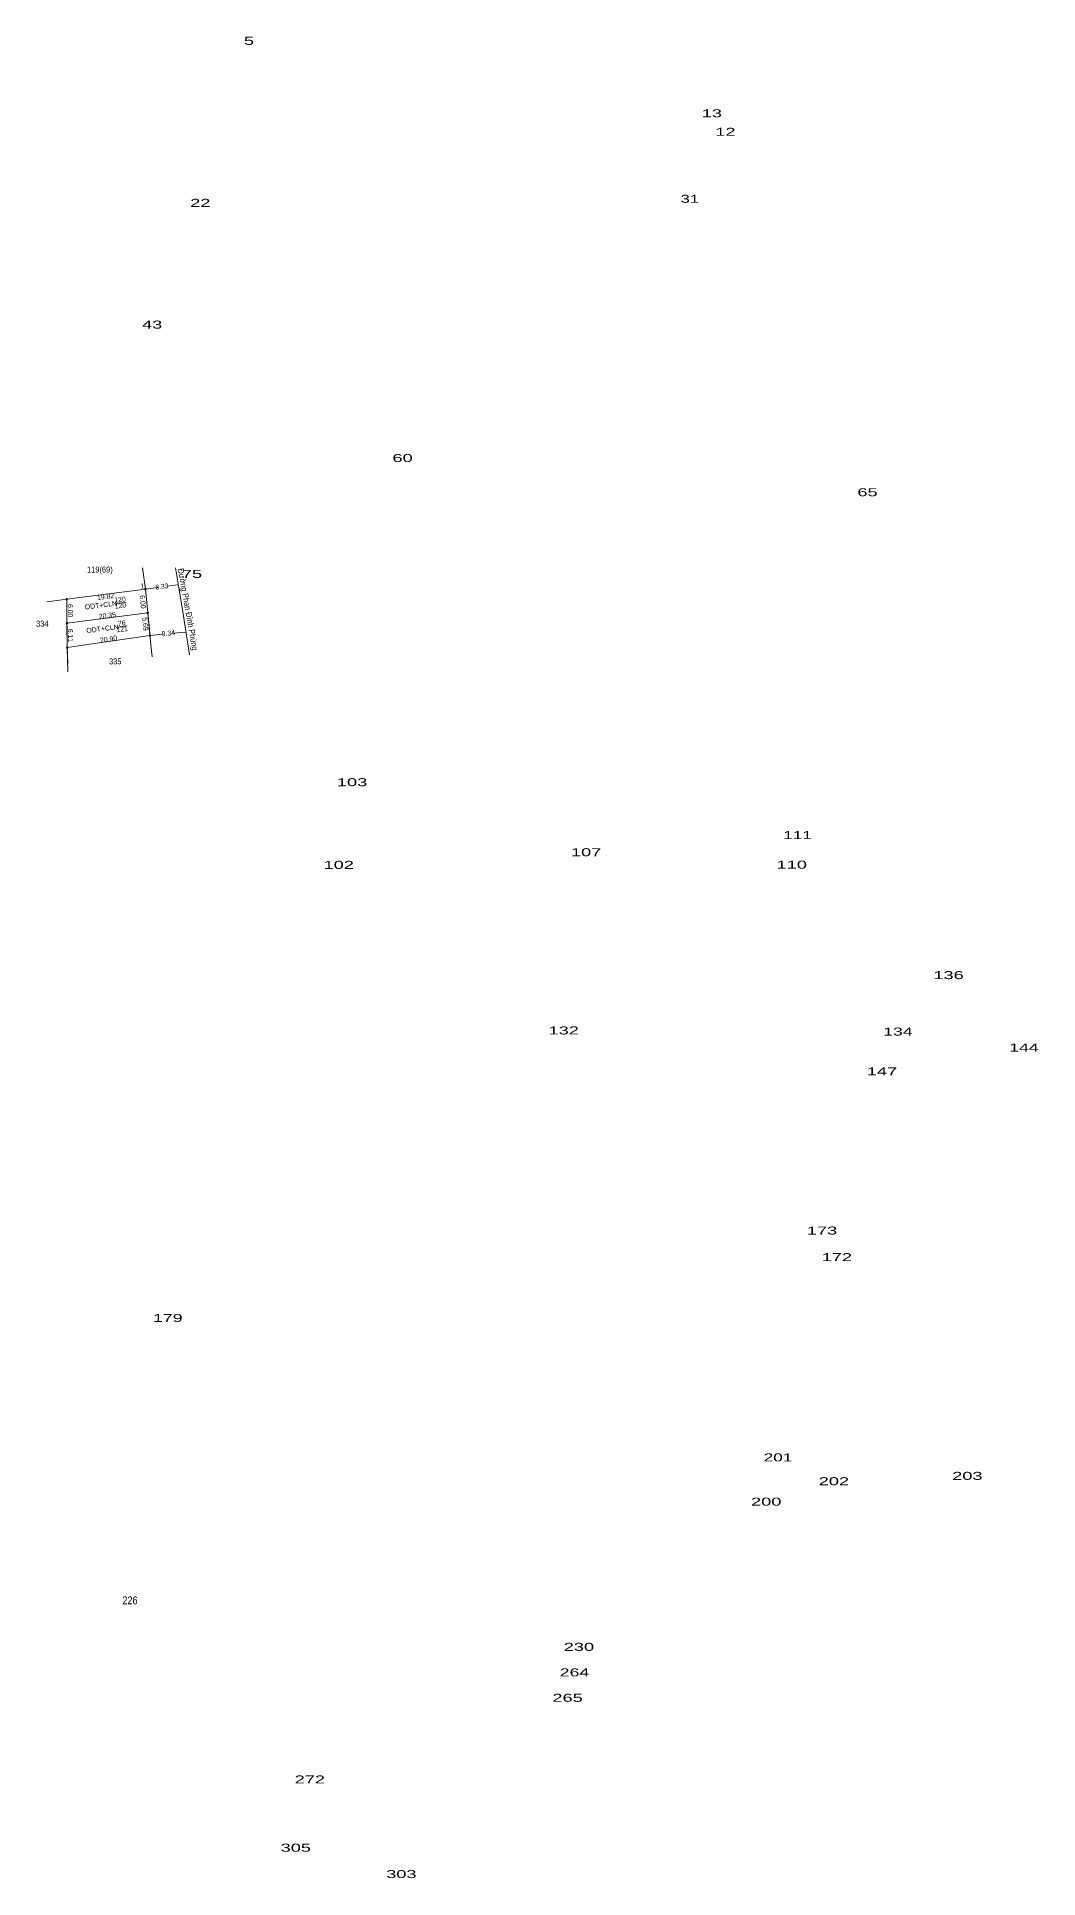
# Model space of a CAD drawing. Header units: metres. Extents: x 551661 to 552238, y 1839526 to 1839986.
# Drawn here: x 551988.1 to 552238.4, y 1839526 to 1839986.2 of the extents above; entities that cross this region are included whole.
import ezdxf
from ezdxf.enums import TextEntityAlignment as Align

# ---------------------------------------------------------------- set-up
doc = ezdxf.new("R2010")
doc.units = ezdxf.units.M
doc.header["$LTSCALE"] = 0.5
doc.linetypes.add('MEDIUM_DASHED', pattern=[4.5, 3, -1.5])
for name, color, linetype, lineweight in [('1', 7, 'Continuous', 13), ('3', 7, 'Continuous', 13), ('63', 7, 'Continuous', 13)]:
    doc.layers.add(name, color=color, linetype=linetype, lineweight=lineweight)
doc.layers.add('13', color=7, linetype='Continuous')

msp = doc.modelspace()

# ---------------------------------------------------------------- hatches: boundary and pattern name
at = {"layer": '63'}
for points in [[(551995.77, 1839845.67, 1), (551995.37, 1839845.67, 1)], [(552015.43, 1839848.21, 1), (552015.03, 1839848.21, 1)], [(552016.03, 1839842.24, 1), (552015.63, 1839842.24, 1)], [(551995.84, 1839839.67, 1), (551995.44, 1839839.67, 1)], [(552016.59, 1839836.58, 1), (552016.19, 1839836.58, 1)], [(551995.91, 1839833.56, 1), (551995.51, 1839833.56, 1)]]:
    msp.add_hatch(color=256, dxfattribs=at).paths.add_polyline_path(points)

# ---------------------------------------------------------------- linework, layer by layer
at = {"layer": '1'}
msp.add_lwpolyline([(552015.83, 1839842.24), (552016.39, 1839836.58), (551995.71, 1839833.56), (551995.64, 1839839.67)], close=True, dxfattribs=at)
at = {"layer": '3'}
for p, q in [((552014.48, 1839853.54), (552015.23, 1839848.21)), ((552014.91, 1839850.5), (552015.23, 1839848.21)), ((552022.78, 1839853.54), (552023.28, 1839850.54)), ((552023.1, 1839851.62), (552023.28, 1839850.53)), ((552023.28, 1839850.54), (552023.61, 1839848.54)), ((552023.28, 1839850.53), (552023.61, 1839848.54)), ((551995.64, 1839839.67), (551995.57, 1839845.67)), ((552018.38, 1839848.62), (552015.23, 1839848.21)), ((552015.23, 1839848.21), (552015.83, 1839842.24)), ((552023.28, 1839849.25), (552020.7, 1839848.92)), ((552024.4, 1839843.6), (552023.61, 1839848.54)), ((552024.4, 1839843.6), (552023.61, 1839848.54)), ((552024.4, 1839843.6), (552023.61, 1839848.54)), ((551995.64, 1839839.67), (552015.83, 1839842.24)), ((552024.82, 1839840.94), (552024.4, 1839843.6)), ((552025.18, 1839838.66), (552024.82, 1839840.94)), ((551995.66, 1839838.23), (551995.64, 1839839.67)), ((551995.71, 1839833.56), (551995.66, 1839838.23)), ((552016.39, 1839836.58), (552016.93, 1839831.23)), ((551995.9, 1839827.55), (551995.71, 1839833.56)), ((551995.83, 1839829.63), (551995.71, 1839833.56))]:
    msp.add_line(p, q, dxfattribs=at)
at = {"layer": '3', "linetype": 'MEDIUM_DASHED'}
msp.add_line((552023.49, 1839849.28), (552023.28, 1839849.25), dxfattribs=at)
at = {"layer": '3'}
for points in [[(551990.61, 1839845.02), (551995.57, 1839845.67), (552015.23, 1839848.21)], [(551990.61, 1839845.02), (551995.57, 1839845.67), (552015.23, 1839848.21)], [(552015.83, 1839842.24), (552016.23, 1839838.23), (552016.39, 1839836.58)], [(552026.27, 1839831.75), (552024.82, 1839840.94), (552024.4, 1839843.6)], [(552025.18, 1839838.66), (552024.82, 1839840.94), (552024.4, 1839843.6)], [(551995.71, 1839833.56), (552016.39, 1839836.58), (552016.93, 1839831.23)]]:
    msp.add_lwpolyline(points, dxfattribs=at)
msp.add_lwpolyline([(552015.23, 1839848.21), (552015.83, 1839842.24), (551995.64, 1839839.67), (551995.57, 1839845.67)], close=True, dxfattribs=at)
at = {"layer": '63'}
for p, q in [((552007.76, 1839844.56), (552010.24, 1839844.87)), ((552008.18, 1839838.67), (552010.66, 1839838.98)), ((552019.69, 1839836.91), (552016.39, 1839836.58)), ((552025.37, 1839837.47), (552022.1, 1839837.15))]:
    msp.add_line(p, q, dxfattribs=at)
for centre in [(551995.57, 1839845.67), (551995.57, 1839845.67), (552015.23, 1839848.21), (552015.83, 1839842.24), (552015.83, 1839842.24), (551995.64, 1839839.67), (551995.64, 1839839.67), (552016.39, 1839836.58), (551995.71, 1839833.56)]:
    msp.add_circle(centre, 0.2, dxfattribs=at)

# ---------------------------------------------------------------- texts
at = {"layer": '13'}
for s, width, p in [('5', 1.7, (552041.14, 1839984.21)), ('13', 1.7, (552156.83, 1839966.1)), ('12', 1.7, (552160.21, 1839961.47)), ('31', 1.55, (552151.32, 1839944.73)), ('22', 1.7, (552028.98, 1839943.72)), ('43', 1.7, (552016.95, 1839913.3)), ('60', 1.7, (552079.53, 1839879.95)), ('65', 1.7, (552195.74, 1839871.39)), ('75', 1.7, (552026.9, 1839851)), ('103', 1.7, (552066.91, 1839798.94)), ('111', 1.6, (552178.23, 1839785.71)), ('107', 1.7, (552125.41, 1839781.43)), ('102', 1.7, (552063.58, 1839778.28)), ('110', 1.7, (552176.8, 1839778.33)), ('136', 1.7, (552215.99, 1839750.72)), ('132', 1.7, (552119.8, 1839736.9)), ('134', 1.65, (552203.33, 1839736.61)), ('144', 1.65, (552234.84, 1839732.63)), ('147', 1.7, (552199.35, 1839726.67)), ('173', 1.7, (552184.37, 1839686.89)), ('172', 1.7, (552188.07, 1839680.24)), ('179', 1.65, (552020.85, 1839665.04)), ('201', 1.6, (552173.36, 1839630.2)), ('202', 1.7, (552187.33, 1839624.25)), ('203', 1.7, (552220.69, 1839625.58)), ('200', 1.7, (552170.41, 1839619.14)), ('226', 0.85, (552011.385, 1839594.47)), ('230', 1.7, (552123.61, 1839582.85)), ('264', 1.65, (552122.49, 1839576.47)), ('265', 1.7, (552120.77, 1839570.12)), ('272', 1.7, (552056.34, 1839549.71)), ('305', 1.7, (552052.84, 1839532.65)), ('303', 1.7, (552079.22, 1839526.07))]:
    msp.add_text(s, height=2, dxfattribs=dict(at, width=width)).set_placement(p, align=Align.CENTER)
at = {"layer": '3'}
for s, width, p in [('119(69)', 0.9, (552003.865, 1839852.32)), ('334', 0.85, (551989.465, 1839838.79)), ('335', 0.85, (552007.715, 1839829.38))]:
    msp.add_text(s, height=1.5, dxfattribs=dict(at, width=width)).set_placement(p, align=Align.CENTER)
for s, height, rotation, width, p in [('Đường Phan Đình Phùng', 1.5, 280.027, 0.8, (552025.1575, 1839843.0106)), ('ODT+CLN', 1.25, 7.039, 0.95, (552004.1884, 1839843.5728)), ('19.82', 1.25, 7.362, 0.9, (552005.3699, 1839845.6929)), ('120', 1.25, 7.039, 0.9, (552008.9834, 1839844.966)), ('6.00', 1.25, 275.739, 0.9, (552013.9965, 1839844.9425)), ('8.33', 1.2, 7.381, 0.9, (552019.4479, 1839848.2498)), ('6.00', 1.25, 270.668, 0.85, (551995.8665, 1839842.7873)), ('120', 1.25, 7.039, 0.9, (552009.0834, 1839843.446)), ('ODT+CLN', 1.25, 7.039, 0.95, (552004.6084, 1839837.6828)), ('121', 1.25, 7.039, 0.85, (552009.5084, 1839837.558)), ('76', 1.25, 7.039, 0.95, (552009.4134, 1839839.0766))]:
    msp.add_text(s, height=height, rotation=rotation, dxfattribs=dict(at, width=width)).set_placement(p, align=Align.CENTER)
at = {"layer": '3', "width": 0.75}
msp.add_text(' 1', height=1.25, dxfattribs=at).set_placement((552014.89, 1839848.37), align=Align.RIGHT)
at = {"layer": '63'}
for s, rotation, width, p in [('20.35', 7.254, 0.9, (552005.8161, 1839840.9663)), ('5.69', 275.65, 0.9, (552014.6033, 1839839.4115)), ('6.11', 270.656, 0.8, (551995.9154, 1839836.6172)), ('20.90', 8.308, 0.9, (552006.1397, 1839835.086)), ('9.34', 5.66, 0.9, (552021.0384, 1839836.5545))]:
    msp.add_text(s, height=1.25, rotation=rotation, dxfattribs=dict(at, width=width)).set_placement(p, align=Align.CENTER)

doc.saveas('drawing.dxf')
